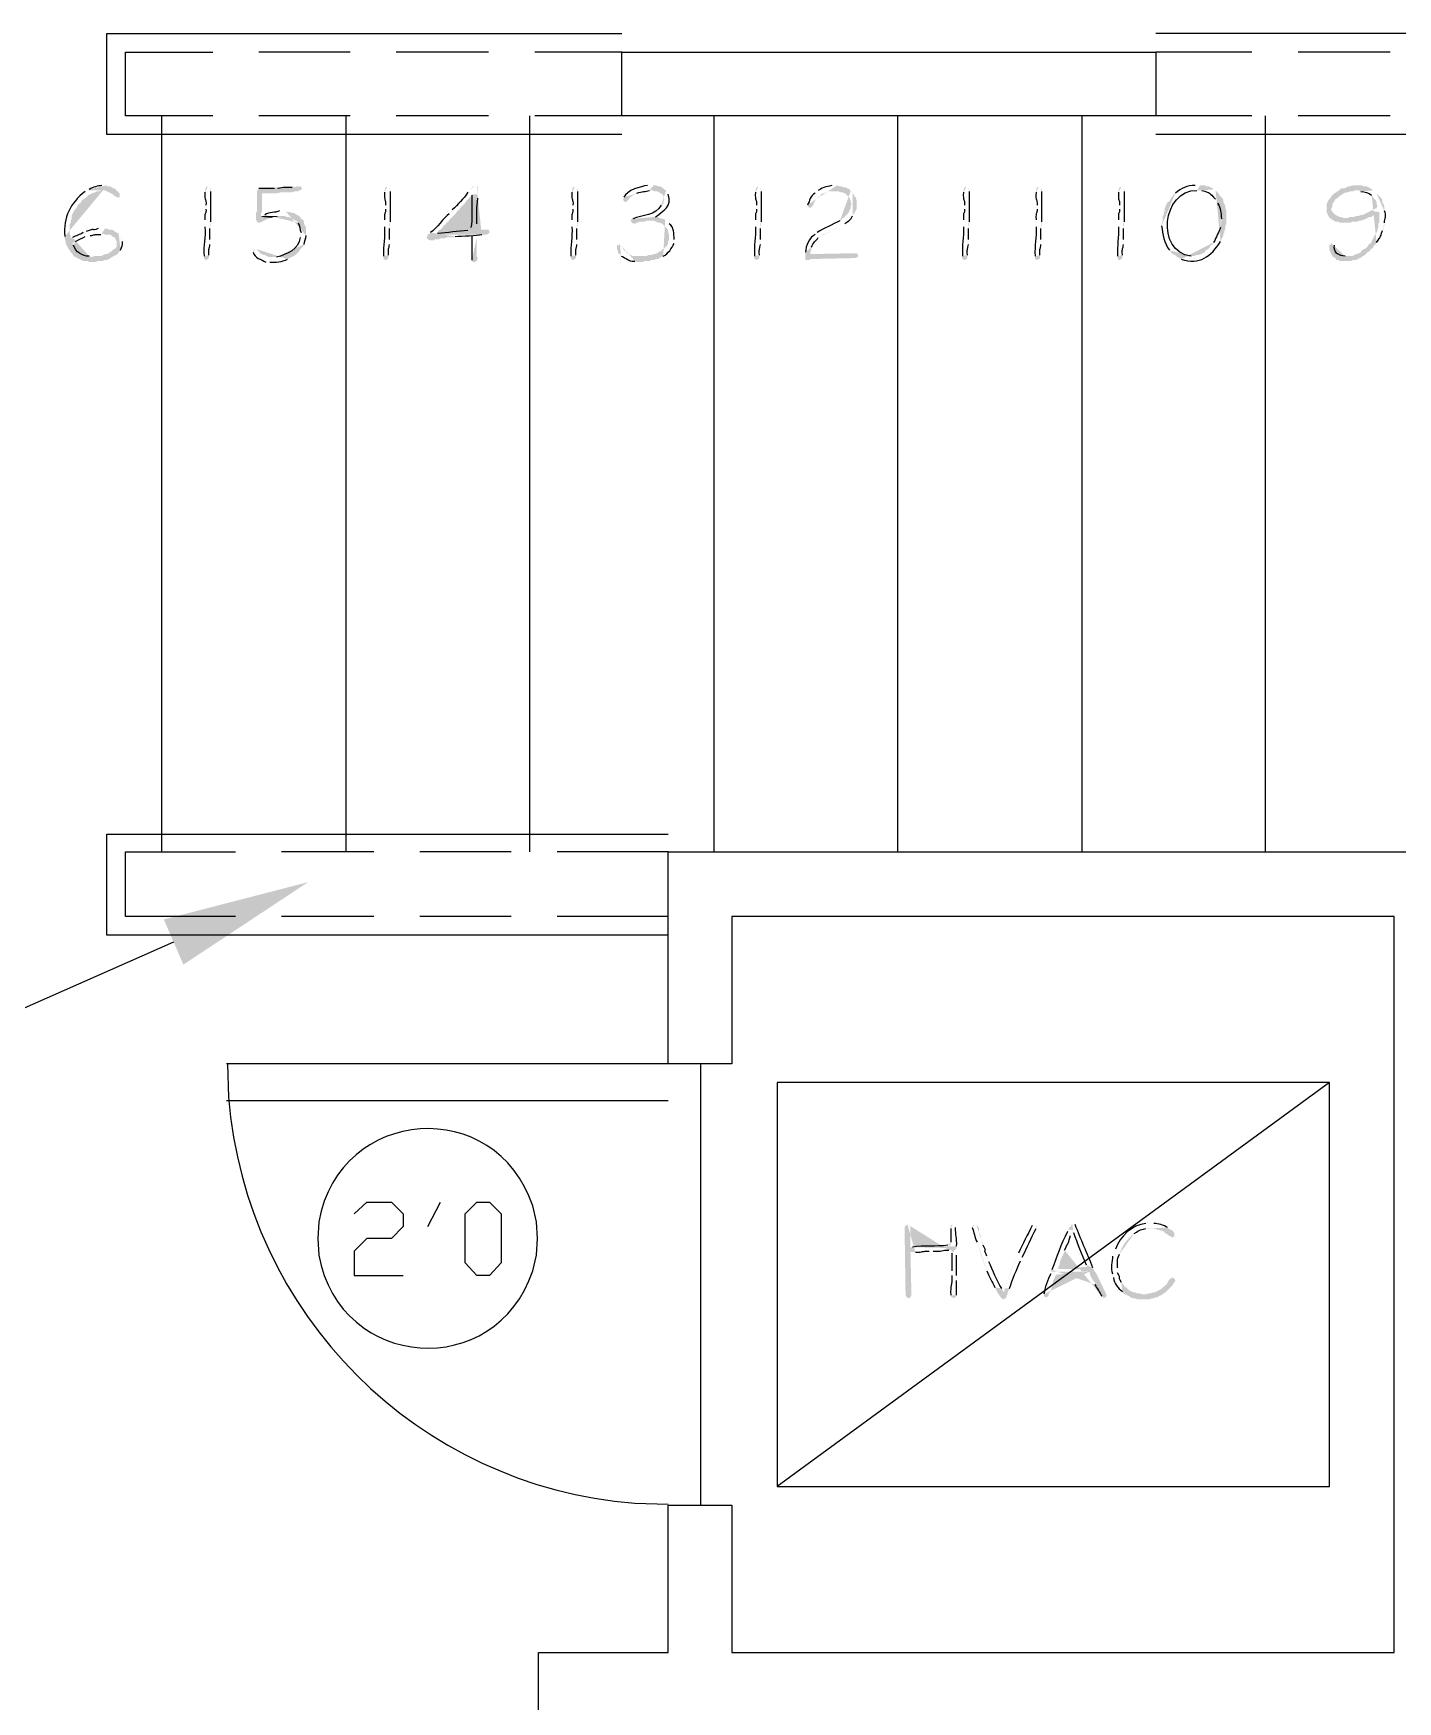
# Model space of a CAD drawing. Header units: inches. Extents: x -167 to 6071, y -6287 to -2731.
# Drawn here: x 1179.4 to 1253.6, y -5875.2 to -5784.6 of the extents above; entities that cross this region are included whole.
import ezdxf

# ---------------------------------------------------------------- set-up
doc = ezdxf.new("R2010")
doc.units = ezdxf.units.IN
doc.header["$LTSCALE"] = 96
doc.header["$MEASUREMENT"] = 0
doc.layers.add('PDF_Geometry', color=7, linetype='Continuous', true_color=0x4a4a4a)
doc.layers.add('PDF_Solid Fills', color=7, linetype='Continuous')

msp = doc.modelspace()

# ---------------------------------------------------------------- hatches: boundary and pattern name
at = {"layer": 'PDF_Solid Fills', "transparency": 33554559}
h = msp.add_hatch(color=256, dxfattribs=at)
h.paths.add_polyline_path([(1183.21, -5792.842), (1183.157, -5792.842)], flags=0)
h.paths.add_polyline_path([(1182.463, -5793.055), (1182.357, -5793.109), (1183.317, -5793.109), (1183.423, -5793.162), (1183.53, -5793.215), (1183.637, -5793.269), (1183.743, -5793.322), (1183.85, -5793.429), (1183.903, -5793.429), (1183.957, -5793.482), (1184.117, -5793.482), (1184.117, -5793.269), (1184.063, -5793.215), (1183.957, -5793.109), (1183.85, -5793.002), (1183.797, -5793.002), (1183.583, -5792.895), (1183.477, -5792.895), (1183.37, -5792.842)], flags=0)
h = msp.add_hatch(color=256, dxfattribs=at)
h.paths.add_polyline_path([(1188.917, -5792.895), (1188.81, -5792.949), (1188.757, -5793.109), (1188.757, -5793.215)], flags=0)
h.paths.add_polyline_path([(1188.81, -5793.909), (1188.81, -5794.122)], flags=0)
h.paths.add_polyline_path([(1188.757, -5794.709), (1188.757, -5795.082)], flags=0)
h.paths.add_polyline_path([(1188.703, -5796.682), (1188.703, -5796.842), (1188.81, -5796.895), (1188.917, -5796.842), (1188.97, -5796.789), (1188.97, -5796.629)], flags=0)
h.paths.add_polyline_path([(1189.023, -5796.042), (1189.023, -5795.775)], flags=0)
h.paths.add_polyline_path([(1189.023, -5795.189), (1189.023, -5794.922), (1189.077, -5794.815)], flags=0)
h.paths.add_polyline_path([(1189.077, -5793.162), (1189.077, -5793.055), (1189.023, -5792.949)], flags=0)
h = msp.add_hatch(color=256, dxfattribs=at)
h.paths.add_polyline_path([(1193.877, -5792.895), (1193.717, -5792.895), (1193.503, -5792.949)], flags=0)
h.paths.add_polyline_path([(1192.703, -5793.002), (1192.543, -5793.002)], flags=0)
h.paths.add_polyline_path([(1191.69, -5793.002), (1191.637, -5793.055), (1191.583, -5793.162), (1191.583, -5794.229), (1191.53, -5794.335), (1191.53, -5794.709), (1191.583, -5794.815), (1191.69, -5794.869), (1191.743, -5794.869), (1192.277, -5794.602), (1192.383, -5794.602), (1191.797, -5794.549), (1191.797, -5794.389), (1191.85, -5794.282), (1191.85, -5793.269), (1192.65, -5793.269), (1192.863, -5793.215), (1193.503, -5793.215), (1193.61, -5793.162), (1193.823, -5793.162), (1193.877, -5793.109), (1193.93, -5793.109), (1193.983, -5793.055), (1194.037, -5793.055), (1194.037, -5793.002), (1193.983, -5792.949), (1193.983, -5792.895)], flags=0)
h = msp.add_hatch(color=256, dxfattribs=at)
h.paths.add_polyline_path([(1198.677, -5792.895), (1198.57, -5792.949), (1198.517, -5793.109), (1198.517, -5793.215)], flags=0)
h.paths.add_polyline_path([(1198.57, -5793.909), (1198.57, -5794.122)], flags=0)
h.paths.add_polyline_path([(1198.517, -5794.709), (1198.517, -5795.082)], flags=0)
h.paths.add_polyline_path([(1198.463, -5796.682), (1198.463, -5796.842), (1198.57, -5796.895), (1198.677, -5796.842), (1198.73, -5796.789), (1198.73, -5796.629)], flags=0)
h.paths.add_polyline_path([(1198.783, -5796.042), (1198.783, -5795.775)], flags=0)
h.paths.add_polyline_path([(1198.783, -5795.189), (1198.783, -5794.922), (1198.837, -5794.815)], flags=0)
h.paths.add_polyline_path([(1198.837, -5793.162), (1198.837, -5793.055), (1198.783, -5792.949)], flags=0)
h = msp.add_hatch(color=256, dxfattribs=at)
h.paths.add_polyline_path([(1203.423, -5792.842), (1203.317, -5792.895), (1203.263, -5793.002), (1203.21, -5793.002), (1203.157, -5793.109), (1203.05, -5793.215)], flags=0)
h.paths.add_polyline_path([(1202.197, -5794.175), (1202.143, -5794.282), (1202.037, -5794.389)], flags=0)
h.paths.add_polyline_path([(1201.023, -5795.402), (1200.97, -5795.455), (1200.863, -5795.509), (1200.863, -5795.562), (1200.81, -5795.669), (1200.863, -5795.775), (1201.023, -5795.829), (1201.183, -5795.829), (1201.237, -5795.775), (1201.45, -5795.775), (1201.557, -5795.722), (1201.77, -5795.722), (1201.877, -5795.669), (1202.25, -5795.669), (1202.357, -5795.615)], flags=0)
h.paths.add_polyline_path([(1203.797, -5795.509), (1204.063, -5795.509), (1201.29, -5795.509), (1201.29, -5795.455), (1201.397, -5795.402), (1201.45, -5795.295), (1201.557, -5795.242), (1201.663, -5795.135), (1201.717, -5795.029), (1201.823, -5794.975), (1201.877, -5794.869), (1201.983, -5794.815), (1202.037, -5794.709), (1202.143, -5794.602), (1202.197, -5794.549), (1202.303, -5794.442), (1202.41, -5794.335), (1202.463, -5794.229), (1202.57, -5794.175), (1202.623, -5794.069), (1202.73, -5793.962), (1202.783, -5793.909), (1202.89, -5793.802), (1202.943, -5793.695), (1203.05, -5793.589), (1203.103, -5793.535), (1203.21, -5793.429), (1203.263, -5793.322), (1203.583, -5793.322), (1203.583, -5792.895), (1203.53, -5792.895)], flags=0)
h = msp.add_hatch(color=256, dxfattribs=at)
h.paths.add_polyline_path([(1208.863, -5792.895), (1208.757, -5792.949), (1208.703, -5793.109), (1208.703, -5793.215)], flags=0)
h.paths.add_polyline_path([(1208.757, -5793.909), (1208.757, -5794.122)], flags=0)
h.paths.add_polyline_path([(1208.703, -5794.709), (1208.703, -5795.082)], flags=0)
h.paths.add_polyline_path([(1208.65, -5796.682), (1208.65, -5796.842), (1208.757, -5796.895), (1208.863, -5796.842), (1208.917, -5796.789), (1208.917, -5796.629)], flags=0)
h.paths.add_polyline_path([(1208.97, -5796.042), (1208.97, -5795.775)], flags=0)
h.paths.add_polyline_path([(1208.97, -5795.189), (1208.97, -5794.922), (1209.023, -5794.815)], flags=0)
h.paths.add_polyline_path([(1209.023, -5793.162), (1209.023, -5793.055), (1208.97, -5792.949)], flags=0)
h = msp.add_hatch(color=256, dxfattribs=at)
h.paths.add_polyline_path([(1212.97, -5792.842), (1212.81, -5792.842)], flags=0)
h.paths.add_polyline_path([(1211.53, -5793.482), (1211.477, -5793.589), (1211.53, -5793.695), (1211.583, -5793.749), (1211.637, -5793.749), (1211.743, -5793.642), (1211.797, -5793.589), (1211.85, -5793.482), (1211.957, -5793.429), (1212.01, -5793.375), (1212.223, -5793.269)], flags=0)
h.paths.add_polyline_path([(1212.917, -5793.109), (1213.823, -5793.109), (1213.717, -5793.055), (1213.663, -5793.002), (1213.61, -5792.949), (1213.503, -5792.895), (1213.397, -5792.895), (1213.29, -5792.842), (1213.13, -5792.842)], flags=0)
h = msp.add_hatch(color=256, dxfattribs=at)
h.paths.add_polyline_path([(1218.837, -5792.895), (1218.73, -5792.949), (1218.677, -5793.109), (1218.677, -5793.215)], flags=0)
h.paths.add_polyline_path([(1218.73, -5793.909), (1218.73, -5794.122)], flags=0)
h.paths.add_polyline_path([(1218.677, -5794.709), (1218.677, -5795.082)], flags=0)
h.paths.add_polyline_path([(1218.623, -5796.682), (1218.623, -5796.842), (1218.73, -5796.895), (1218.837, -5796.842), (1218.89, -5796.789), (1218.89, -5796.629)], flags=0)
h.paths.add_polyline_path([(1218.943, -5796.042), (1218.943, -5795.775)], flags=0)
h.paths.add_polyline_path([(1218.943, -5795.189), (1218.943, -5794.922), (1218.997, -5794.815)], flags=0)
h.paths.add_polyline_path([(1218.997, -5793.162), (1218.997, -5793.055), (1218.943, -5792.949)], flags=0)
h = msp.add_hatch(color=256, dxfattribs=at)
h.paths.add_polyline_path([(1222.997, -5792.842), (1222.837, -5792.842)], flags=0)
h.paths.add_polyline_path([(1222.09, -5793.109), (1222.037, -5793.162), (1221.93, -5793.269)], flags=0)
h.paths.add_polyline_path([(1221.503, -5793.909), (1221.557, -5794.015), (1221.663, -5794.069), (1221.717, -5794.015), (1221.823, -5793.909), (1221.823, -5793.855), (1221.877, -5793.749), (1221.93, -5793.695), (1221.93, -5793.642), (1221.983, -5793.589), (1222.09, -5793.482), (1222.197, -5793.429), (1222.25, -5793.322), (1222.357, -5793.269), (1222.41, -5793.269), (1222.623, -5793.162), (1223.85, -5793.162), (1223.797, -5793.055), (1223.583, -5792.949), (1223.477, -5792.949), (1223.37, -5792.895), (1223.263, -5792.895), (1223.103, -5792.842)], flags=0)
h = msp.add_hatch(color=256, dxfattribs=at)
h.paths.add_polyline_path([(1230.143, -5792.895), (1230.037, -5792.949), (1229.983, -5793.109), (1229.983, -5793.215)], flags=0)
h.paths.add_polyline_path([(1230.037, -5793.909), (1230.037, -5794.122)], flags=0)
h.paths.add_polyline_path([(1229.983, -5794.709), (1229.983, -5795.082)], flags=0)
h.paths.add_polyline_path([(1229.93, -5796.682), (1229.93, -5796.842), (1230.037, -5796.895), (1230.143, -5796.842), (1230.197, -5796.789), (1230.197, -5796.629)], flags=0)
h.paths.add_polyline_path([(1230.25, -5796.042), (1230.25, -5795.775)], flags=0)
h.paths.add_polyline_path([(1230.25, -5795.189), (1230.25, -5794.922), (1230.303, -5794.815)], flags=0)
h.paths.add_polyline_path([(1230.303, -5793.162), (1230.303, -5793.055), (1230.25, -5792.949)], flags=0)
h = msp.add_hatch(color=256, dxfattribs=at)
h.paths.add_polyline_path([(1234.09, -5792.895), (1233.983, -5792.949), (1233.93, -5793.109), (1233.93, -5793.215)], flags=0)
h.paths.add_polyline_path([(1233.983, -5793.909), (1233.983, -5794.122)], flags=0)
h.paths.add_polyline_path([(1233.93, -5794.709), (1233.93, -5795.082)], flags=0)
h.paths.add_polyline_path([(1233.877, -5796.682), (1233.877, -5796.842), (1233.983, -5796.895), (1234.09, -5796.842), (1234.143, -5796.789), (1234.143, -5796.629)], flags=0)
h.paths.add_polyline_path([(1234.197, -5796.042), (1234.197, -5795.775)], flags=0)
h.paths.add_polyline_path([(1234.197, -5795.189), (1234.197, -5794.922), (1234.25, -5794.815)], flags=0)
h.paths.add_polyline_path([(1234.25, -5793.162), (1234.25, -5793.055), (1234.197, -5792.949)], flags=0)
h = msp.add_hatch(color=256, dxfattribs=at)
h.paths.add_polyline_path([(1238.57, -5792.895), (1238.463, -5792.949), (1238.41, -5793.109), (1238.41, -5793.215)], flags=0)
h.paths.add_polyline_path([(1238.463, -5793.909), (1238.463, -5794.122)], flags=0)
h.paths.add_polyline_path([(1238.41, -5794.709), (1238.41, -5795.082)], flags=0)
h.paths.add_polyline_path([(1238.357, -5796.682), (1238.357, -5796.842), (1238.463, -5796.895), (1238.57, -5796.842), (1238.623, -5796.789), (1238.623, -5796.629)], flags=0)
h.paths.add_polyline_path([(1238.677, -5796.042), (1238.677, -5795.775)], flags=0)
h.paths.add_polyline_path([(1238.677, -5795.189), (1238.677, -5794.922), (1238.73, -5794.815)], flags=0)
h.paths.add_polyline_path([(1238.73, -5793.162), (1238.73, -5793.055), (1238.677, -5792.949)], flags=0)
h = msp.add_hatch(color=256, dxfattribs=at)
h.paths.add_polyline_path([(1242.73, -5792.789), (1242.57, -5792.842)], flags=0)
h.paths.add_polyline_path([(1241.503, -5793.269), (1241.397, -5793.322), (1241.397, -5793.375), (1241.29, -5793.482), (1241.237, -5793.589), (1241.183, -5793.695), (1241.077, -5793.749), (1241.023, -5793.855), (1240.97, -5793.962), (1240.917, -5794.122), (1240.917, -5794.229), (1240.863, -5794.335), (1240.863, -5794.442), (1240.81, -5794.549), (1240.81, -5794.815), (1240.757, -5794.922), (1240.757, -5795.029)], flags=0)
h.paths.add_polyline_path([(1241.183, -5796.362), (1241.29, -5796.469), (1241.29, -5796.522), (1241.397, -5796.575), (1241.503, -5796.629), (1241.61, -5796.735), (1242.41, -5796.682), (1242.357, -5796.682)], flags=0)
h.paths.add_polyline_path([(1242.677, -5793.109), (1243.583, -5793.055), (1243.53, -5793.002), (1243.423, -5792.949), (1243.317, -5792.895), (1243.21, -5792.895), (1243.103, -5792.842), (1242.837, -5792.842)], flags=0)
for points in [[(1251.37, -5792.842), (1251.103, -5792.842), (1250.997, -5792.895), (1250.89, -5792.895), (1250.783, -5792.949), (1250.677, -5793.002), (1250.517, -5793.002), (1250.41, -5793.109), (1250.303, -5793.162), (1250.25, -5793.215), (1250.143, -5793.269), (1250.037, -5793.375), (1249.983, -5793.429), (1249.93, -5793.535), (1249.823, -5793.642), (1249.77, -5793.749), (1249.717, -5793.909), (1249.717, -5794.282), (1249.77, -5794.389), (1249.877, -5794.602), (1250.783, -5794.602), (1250.623, -5794.602), (1250.517, -5794.549), (1250.41, -5794.549), (1250.303, -5794.495), (1250.197, -5794.442), (1250.143, -5794.389), (1250.037, -5794.282), (1249.983, -5794.175), (1249.983, -5794.069), (1250.037, -5793.962), (1250.037, -5793.855), (1250.143, -5793.695), (1250.197, -5793.589), (1250.303, -5793.535), (1250.41, -5793.429), (1250.517, -5793.375), (1250.57, -5793.322), (1250.783, -5793.215), (1250.89, -5793.215), (1250.997, -5793.162), (1251.157, -5793.162), (1251.263, -5793.109), (1252.277, -5793.109), (1252.17, -5793.055), (1252.117, -5793.002), (1251.903, -5792.895), (1251.743, -5792.895), (1251.637, -5792.842), (1251.53, -5792.842)], [(1191.903, -5794.495), (1191.797, -5794.549), (1192.383, -5794.602), (1192.49, -5794.549), (1192.65, -5794.549), (1192.757, -5794.495), (1192.917, -5794.495)], [(1252.117, -5794.229), (1251.69, -5794.442), (1251.583, -5794.442), (1251.477, -5794.495), (1251.37, -5794.495), (1251.21, -5794.549), (1250.997, -5794.549), (1250.89, -5794.602), (1249.877, -5794.602), (1249.983, -5794.655), (1250.037, -5794.709), (1250.143, -5794.762), (1250.197, -5794.815), (1250.357, -5794.815), (1250.463, -5794.869), (1250.997, -5794.869), (1251.103, -5794.815), (1251.37, -5794.815), (1251.477, -5794.762), (1251.583, -5794.762), (1251.69, -5794.709), (1251.743, -5794.709), (1251.85, -5794.655), (1251.957, -5794.602), (1252.063, -5794.549), (1252.17, -5794.549), (1252.277, -5794.442), (1252.49, -5794.335), (1252.543, -5794.282)], [(1224.117, -5796.522), (1221.663, -5796.575), (1221.397, -5796.575), (1221.397, -5796.895), (1221.61, -5796.895), (1221.663, -5796.842), (1224.063, -5796.789), (1224.117, -5796.789), (1224.223, -5796.735), (1224.277, -5796.682), (1224.223, -5796.575), (1224.223, -5796.522)], [(1241.13, -5849.535), (1240.117, -5849.535), (1240.383, -5849.535), (1240.49, -5849.589), (1240.597, -5849.589), (1240.65, -5849.642), (1240.757, -5849.642), (1240.863, -5849.695), (1240.97, -5849.802), (1241.077, -5849.855), (1241.13, -5849.909), (1241.343, -5850.015), (1241.45, -5849.962), (1241.45, -5849.802), (1241.397, -5849.695), (1241.343, -5849.642), (1241.237, -5849.589)], [(1241.343, -5852.202), (1241.237, -5852.255), (1241.13, -5852.362), (1241.077, -5852.469), (1241.023, -5852.575), (1240.917, -5852.629), (1240.917, -5852.682), (1240.81, -5852.735), (1240.703, -5852.842), (1240.383, -5853.002), (1240.277, -5853.002), (1240.17, -5853.055), (1240.063, -5853.055), (1239.903, -5853.109), (1238.783, -5853.109), (1238.997, -5853.215), (1239.05, -5853.269), (1239.21, -5853.322), (1239.317, -5853.322), (1239.423, -5853.375), (1240.117, -5853.375), (1240.223, -5853.322), (1240.33, -5853.322), (1240.437, -5853.269), (1240.543, -5853.269), (1240.597, -5853.215), (1240.81, -5853.109), (1240.863, -5853.055), (1240.97, -5853.002), (1241.077, -5852.895), (1241.183, -5852.789), (1241.237, -5852.735), (1241.343, -5852.629), (1241.397, -5852.522), (1241.45, -5852.469), (1241.503, -5852.362), (1241.45, -5852.255)]]:
    msp.add_hatch(color=256, dxfattribs=at).paths.add_polyline_path(points)
h = msp.add_hatch(color=256, dxfattribs=at)
h.paths.add_polyline_path([(1182.357, -5793.109), (1182.25, -5793.162)], flags=0)
h.paths.add_polyline_path([(1181.13, -5795.615), (1181.13, -5795.722), (1181.45, -5795.722), (1181.45, -5795.562), (1181.397, -5795.455), (1181.397, -5794.975), (1181.45, -5794.869), (1181.45, -5794.762), (1181.503, -5794.655), (1181.503, -5794.495), (1181.557, -5794.389), (1181.61, -5794.282), (1181.663, -5794.175), (1181.77, -5794.069), (1181.823, -5793.962), (1181.877, -5793.855), (1181.983, -5793.802), (1182.037, -5793.695), (1182.143, -5793.589), (1182.25, -5793.535), (1182.357, -5793.429), (1182.41, -5793.375), (1182.517, -5793.322), (1182.623, -5793.269), (1182.783, -5793.215), (1182.89, -5793.162), (1182.997, -5793.162), (1183.103, -5793.109), (1183.21, -5793.109)], flags=0)
h = msp.add_hatch(color=256, dxfattribs=at)
h.paths.add_polyline_path([(1203.583, -5793.322), (1203.263, -5793.322), (1203.263, -5793.375)], flags=0)
h.paths.add_polyline_path([(1203.21, -5795.135), (1203.21, -5795.295), (1203.05, -5795.295)], flags=0)
h.paths.add_polyline_path([(1201.397, -5795.455), (1201.29, -5795.509), (1204.063, -5795.509), (1204.17, -5795.455), (1204.223, -5795.402), (1204.223, -5795.349), (1204.17, -5795.242), (1203.53, -5795.242), (1203.53, -5794.922)], flags=0)
h.paths.add_polyline_path([(1203.583, -5793.535), (1203.583, -5793.429)], flags=0)
h = msp.add_hatch(color=256, dxfattribs=at)
h.paths.add_polyline_path([(1213.823, -5793.109), (1213.023, -5793.109), (1213.077, -5793.109), (1213.237, -5793.162), (1213.343, -5793.162), (1213.45, -5793.215), (1213.503, -5793.269), (1213.557, -5793.269), (1213.663, -5793.375), (1213.663, -5793.482), (1213.717, -5793.589), (1213.717, -5793.642), (1213.663, -5793.749), (1213.663, -5793.855), (1213.557, -5793.909)], flags=0)
h.paths.add_polyline_path([(1212.01, -5794.655), (1211.903, -5794.709), (1211.903, -5794.762), (1211.957, -5794.869), (1212.063, -5794.922), (1212.117, -5794.922), (1212.223, -5794.869), (1212.383, -5794.815), (1212.65, -5794.815), (1212.757, -5794.762), (1212.97, -5794.762), (1213.77, -5794.709), (1213.663, -5794.655), (1213.557, -5794.655), (1213.343, -5794.549), (1213.183, -5794.549), (1213.237, -5794.549)], flags=0)
h.paths.add_polyline_path([(1213.93, -5793.322), (1213.877, -5793.215)], flags=0)
h = msp.add_hatch(color=256, dxfattribs=at)
h.paths.add_polyline_path([(1223.85, -5793.162), (1222.997, -5793.162), (1223.21, -5793.162), (1223.317, -5793.215), (1223.423, -5793.215), (1223.53, -5793.269), (1223.637, -5793.322), (1223.637, -5793.375), (1223.743, -5793.429), (1223.797, -5793.535), (1223.85, -5793.642), (1223.85, -5793.749), (1223.903, -5793.855), (1223.85, -5793.962), (1223.85, -5794.069), (1223.797, -5794.175), (1223.743, -5794.282), (1223.743, -5794.335), (1223.637, -5794.442), (1223.583, -5794.495), (1223.477, -5794.602), (1223.37, -5794.655), (1223.37, -5794.709), (1223.263, -5794.762)], flags=0)
h.paths.add_polyline_path([(1222.037, -5795.402), (1221.983, -5795.402), (1221.93, -5795.509)], flags=0)
h.paths.add_polyline_path([(1221.397, -5796.469), (1221.397, -5796.575), (1221.663, -5796.575), (1221.663, -5796.469), (1221.717, -5796.309), (1221.717, -5796.202)], flags=0)
h.paths.add_polyline_path([(1222.09, -5795.669), (1222.197, -5795.615), (1222.303, -5795.562), (1222.41, -5795.455), (1222.517, -5795.455), (1222.73, -5795.349), (1222.783, -5795.295), (1222.943, -5795.242), (1223.05, -5795.189), (1223.21, -5795.082), (1223.317, -5795.029), (1223.423, -5794.975), (1223.53, -5794.922)], flags=0)
h.paths.add_polyline_path([(1223.957, -5794.495), (1224.01, -5794.389), (1224.063, -5794.335), (1224.117, -5794.229), (1224.17, -5794.122), (1224.17, -5793.642), (1224.117, -5793.482), (1224.063, -5793.429), (1224.01, -5793.322), (1223.957, -5793.215)], flags=0)
h = msp.add_hatch(color=256, dxfattribs=at)
h.paths.add_polyline_path([(1243.583, -5793.055), (1242.677, -5793.109), (1242.943, -5793.109)], flags=0)
h.paths.add_polyline_path([(1243.69, -5793.589), (1243.743, -5793.695), (1243.797, -5793.802)], flags=0)
h.paths.add_polyline_path([(1244.01, -5794.655), (1243.957, -5794.762), (1243.957, -5795.135)], flags=0)
h.paths.add_polyline_path([(1243.583, -5795.935), (1243.53, -5796.042), (1243.423, -5796.095), (1243.37, -5796.202), (1243.263, -5796.309), (1243.157, -5796.362), (1243.103, -5796.469), (1242.997, -5796.522), (1242.89, -5796.575), (1242.73, -5796.629), (1242.623, -5796.629), (1242.517, -5796.682), (1242.41, -5796.682), (1241.61, -5796.735), (1241.823, -5796.842)], flags=0)
h.paths.add_polyline_path([(1243.957, -5795.882), (1244.01, -5795.775), (1244.063, -5795.669), (1244.117, -5795.562), (1244.117, -5795.455), (1244.17, -5795.402), (1244.17, -5795.295), (1244.223, -5795.189), (1244.223, -5795.029), (1244.277, -5794.922), (1244.277, -5794.229), (1244.223, -5794.069), (1244.223, -5793.962), (1244.17, -5793.855), (1244.117, -5793.749), (1244.117, -5793.642), (1244.063, -5793.535), (1244.01, -5793.482), (1243.903, -5793.375), (1243.85, -5793.269), (1243.797, -5793.215), (1243.69, -5793.109)], flags=0)
h = msp.add_hatch(color=256, dxfattribs=at)
h.paths.add_polyline_path([(1252.277, -5793.109), (1251.37, -5793.109), (1251.477, -5793.109), (1251.583, -5793.162)], flags=0)
h.paths.add_polyline_path([(1252.17, -5793.375), (1252.223, -5793.429), (1252.277, -5793.535), (1252.383, -5793.642), (1252.437, -5793.749), (1252.437, -5793.855), (1252.49, -5793.962), (1252.437, -5794.069), (1252.33, -5794.122), (1252.223, -5794.175), (1252.117, -5794.229), (1252.543, -5794.282), (1252.597, -5794.282), (1252.597, -5794.815), (1252.543, -5794.922), (1252.543, -5795.082), (1252.49, -5795.189), (1252.49, -5795.295), (1252.437, -5795.402), (1252.383, -5795.455), (1252.33, -5795.562), (1252.223, -5795.775), (1252.117, -5795.989), (1252.01, -5796.042), (1251.957, -5796.149), (1251.85, -5796.255), (1251.743, -5796.309), (1251.637, -5796.362), (1251.583, -5796.469), (1251.477, -5796.522), (1251.37, -5796.575), (1251.317, -5796.575), (1251.21, -5796.629), (1251.103, -5796.682), (1250.73, -5796.682), (1251.637, -5796.735), (1251.69, -5796.682), (1251.797, -5796.629), (1251.85, -5796.575), (1251.957, -5796.469), (1252.063, -5796.415), (1252.117, -5796.309), (1252.223, -5796.255), (1252.277, -5796.149), (1252.383, -5796.042), (1252.437, -5795.935)], flags=0)
h.paths.add_polyline_path([(1252.757, -5795.295), (1252.81, -5795.242), (1252.81, -5795.135), (1252.863, -5795.029), (1252.863, -5794.869)], flags=0)
h.paths.add_polyline_path([(1252.863, -5794.229), (1252.863, -5793.962), (1252.81, -5793.855), (1252.757, -5793.749), (1252.757, -5793.642), (1252.703, -5793.535), (1252.65, -5793.482), (1252.543, -5793.375), (1252.437, -5793.269), (1252.383, -5793.162)], flags=0)
h = msp.add_hatch(color=256, dxfattribs=at)
h.paths.add_polyline_path([(1192.97, -5794.229), (1192.81, -5794.229)], flags=0)
h.paths.add_polyline_path([(1192.01, -5794.442), (1191.903, -5794.495), (1193.077, -5794.495), (1193.183, -5794.549), (1193.29, -5794.549), (1193.61, -5794.709), (1193.663, -5794.762), (1193.717, -5794.762), (1193.823, -5794.869)], flags=0)
h.paths.add_polyline_path([(1193.983, -5795.402), (1193.983, -5795.455), (1193.93, -5795.562), (1193.93, -5795.669)], flags=0)
h.paths.add_polyline_path([(1192.65, -5796.735), (1192.437, -5796.735), (1193.45, -5796.735), (1193.663, -5796.629), (1193.77, -5796.522), (1193.877, -5796.415), (1193.93, -5796.309), (1194.037, -5796.202), (1194.09, -5796.149), (1194.143, -5796.042)], flags=0)
h.paths.add_polyline_path([(1194.25, -5795.562), (1194.25, -5795.135), (1194.197, -5795.029), (1194.143, -5794.922), (1194.143, -5794.815), (1194.09, -5794.709), (1193.983, -5794.655), (1193.93, -5794.549), (1193.877, -5794.495), (1193.663, -5794.389), (1193.61, -5794.335), (1193.503, -5794.335), (1193.343, -5794.282), (1193.237, -5794.282), (1193.13, -5794.229)], flags=0)
h = msp.add_hatch(color=256, dxfattribs=at)
h.paths.add_polyline_path([(1213.77, -5794.709), (1212.97, -5794.762), (1213.183, -5794.762), (1213.397, -5794.869), (1213.503, -5794.869), (1213.61, -5794.922), (1213.717, -5795.029), (1213.77, -5795.082), (1213.877, -5795.189), (1213.93, -5795.295), (1213.93, -5795.402), (1213.983, -5795.509), (1213.983, -5795.775), (1213.93, -5795.882), (1213.93, -5795.989), (1213.877, -5796.095), (1213.823, -5796.149), (1213.717, -5796.255), (1213.61, -5796.309), (1213.557, -5796.415), (1213.503, -5796.415), (1213.397, -5796.469), (1213.343, -5796.522), (1213.237, -5796.575), (1213.13, -5796.575), (1213.023, -5796.629), (1212.863, -5796.629), (1212.757, -5796.682), (1212.383, -5796.682), (1213.557, -5796.735), (1213.663, -5796.682)], flags=0)
h.paths.add_polyline_path([(1214.25, -5795.989), (1214.25, -5795.775)], flags=0)
h.paths.add_polyline_path([(1213.983, -5794.922), (1213.877, -5794.815)], flags=0)
h = msp.add_hatch(color=256, dxfattribs=at)
h.paths.add_polyline_path([(1183.157, -5795.189), (1182.943, -5795.189)], flags=0)
h.paths.add_polyline_path([(1182.303, -5795.349), (1182.25, -5795.349), (1182.143, -5795.402)], flags=0)
h.paths.add_polyline_path([(1181.557, -5795.669), (1181.45, -5795.722), (1181.13, -5795.722), (1181.183, -5795.882), (1181.183, -5795.989), (1181.29, -5796.202), (1181.343, -5796.309), (1181.397, -5796.362), (1181.45, -5796.469), (1181.503, -5796.522), (1181.557, -5796.575), (1181.61, -5796.682), (1181.717, -5796.735), (1182.623, -5796.735), (1182.463, -5796.682)], flags=0)
h.paths.add_polyline_path([(1181.61, -5796.095), (1181.557, -5795.989), (1181.61, -5795.935), (1181.717, -5795.882)], flags=0)
h.paths.add_polyline_path([(1182.25, -5795.615), (1182.357, -5795.615), (1182.517, -5795.562)], flags=0)
h.paths.add_polyline_path([(1183.103, -5795.509), (1183.21, -5795.455), (1184.063, -5795.455), (1183.957, -5795.402), (1183.85, -5795.349), (1183.797, -5795.295), (1183.69, -5795.242), (1183.53, -5795.242), (1183.423, -5795.189), (1183.317, -5795.189)], flags=0)
h = msp.add_hatch(color=256, dxfattribs=at)
h.paths.add_polyline_path([(1184.063, -5795.455), (1183.21, -5795.455), (1183.317, -5795.509), (1183.583, -5795.509), (1183.69, -5795.562), (1183.743, -5795.615), (1183.85, -5795.669), (1183.957, -5795.882), (1183.957, -5796.149), (1183.903, -5796.255), (1183.797, -5796.309), (1183.69, -5796.415), (1183.583, -5796.469), (1183.53, -5796.522), (1183.423, -5796.575), (1183.317, -5796.575), (1183.21, -5796.629), (1183.103, -5796.682), (1182.73, -5796.682), (1182.623, -5796.735), (1181.717, -5796.735), (1182.143, -5796.949), (1182.357, -5796.949), (1182.463, -5797.002), (1182.783, -5797.002), (1182.943, -5796.949), (1183.157, -5796.949), (1183.317, -5796.895), (1183.423, -5796.895), (1183.53, -5796.842), (1183.637, -5796.789), (1183.69, -5796.735), (1184.01, -5796.575), (1184.063, -5796.469), (1184.17, -5796.362)], flags=0)
h.paths.add_polyline_path([(1184.277, -5795.882), (1184.223, -5795.775), (1184.223, -5795.669), (1184.17, -5795.562)], flags=0)
h = msp.add_hatch(color=256, dxfattribs=at)
h.paths.add_polyline_path([(1203.53, -5795.562), (1203.263, -5795.562), (1203.263, -5795.615)], flags=0)
h.paths.add_polyline_path([(1203.263, -5796.895), (1203.317, -5797.002), (1203.423, -5797.002), (1203.53, -5796.949), (1203.583, -5796.789), (1203.53, -5796.682), (1203.53, -5795.669)], flags=0)
h = msp.add_hatch(color=256, dxfattribs=at)
h.paths.add_polyline_path([(1191.477, -5796.309), (1191.423, -5796.309), (1191.37, -5796.415), (1191.37, -5796.469)], flags=0)
h.paths.add_polyline_path([(1192.063, -5797.002), (1192.277, -5797.002)], flags=0)
h.paths.add_polyline_path([(1193.237, -5796.842), (1193.45, -5796.735), (1192.223, -5796.735), (1192.01, -5796.629), (1191.957, -5796.629), (1191.85, -5796.575), (1191.743, -5796.522), (1191.69, -5796.415), (1191.637, -5796.415), (1191.583, -5796.309)], flags=0)
h = msp.add_hatch(color=256, dxfattribs=at)
h.paths.add_polyline_path([(1211.317, -5796.042), (1211.21, -5796.095), (1211.157, -5796.095), (1211.157, -5796.309), (1211.21, -5796.415), (1211.21, -5796.522), (1211.317, -5796.575), (1211.37, -5796.682)], flags=0)
h.paths.add_polyline_path([(1212.117, -5796.949), (1212.223, -5797.002), (1212.543, -5797.002), (1212.65, -5796.949), (1212.917, -5796.949), (1213.023, -5796.895), (1213.13, -5796.895), (1213.29, -5796.842), (1213.397, -5796.842), (1213.45, -5796.789), (1213.557, -5796.735), (1212.383, -5796.682), (1212.01, -5796.682), (1211.797, -5796.575), (1211.69, -5796.522), (1211.637, -5796.415), (1211.53, -5796.362), (1211.477, -5796.255), (1211.477, -5796.202), (1211.37, -5796.095)], flags=0)
h = msp.add_hatch(color=256, dxfattribs=at)
h.paths.add_polyline_path([(1249.983, -5795.989), (1249.877, -5796.095), (1249.877, -5796.362), (1249.93, -5796.469), (1249.983, -5796.575), (1250.037, -5796.682), (1250.09, -5796.735), (1250.197, -5796.789), (1250.25, -5796.895), (1250.357, -5796.895), (1250.463, -5796.949), (1251.05, -5796.949), (1251.157, -5796.895), (1251.317, -5796.895), (1251.423, -5796.842), (1251.53, -5796.789), (1251.637, -5796.735), (1250.73, -5796.682)], flags=0)
h.paths.add_polyline_path([(1250.143, -5796.095), (1250.09, -5795.989)], flags=0)
h = msp.add_hatch(color=256, dxfattribs=at)
h.paths.add_polyline_path([(1235.903, -5849.269), (1235.85, -5849.322), (1235.85, -5849.375), (1235.797, -5849.429), (1235.743, -5849.482), (1235.69, -5849.589), (1235.957, -5849.642), (1235.957, -5849.749)], flags=0)
h.paths.add_polyline_path([(1236.65, -5851.509), (1236.703, -5851.615), (1235.103, -5851.722), (1237.077, -5851.775), (1237.023, -5851.669)], flags=0)
h.paths.add_polyline_path([(1236.063, -5849.322), (1236.01, -5849.269)], flags=0)
h = msp.add_hatch(color=256, dxfattribs=at)
h.paths.add_polyline_path([(1240.117, -5849.215), (1240.01, -5849.215), (1239.903, -5849.269)], flags=0)
h.paths.add_polyline_path([(1238.25, -5850.655), (1238.197, -5850.762), (1238.143, -5850.869), (1238.09, -5851.029)], flags=0)
h.paths.add_polyline_path([(1238.09, -5851.989), (1238.09, -5852.095), (1238.143, -5852.202)], flags=0)
h.paths.add_polyline_path([(1238.623, -5852.949), (1238.677, -5853.055), (1238.783, -5853.109), (1239.797, -5853.109), (1239.69, -5853.109), (1239.53, -5853.055), (1239.423, -5853.055), (1239.317, -5853.002), (1239.21, -5853.002), (1238.997, -5852.895), (1238.943, -5852.842), (1238.837, -5852.735), (1238.73, -5852.682), (1238.73, -5852.629), (1238.623, -5852.522), (1238.57, -5852.469)], flags=0)
h.paths.add_polyline_path([(1238.357, -5851.935), (1238.357, -5851.669)], flags=0)
h.paths.add_polyline_path([(1239.263, -5849.802, 0.162278), (1238.463, -5850.922)], flags=0)
h.paths.add_polyline_path([(1239.903, -5849.535), (1241.13, -5849.535), (1241.077, -5849.482)], flags=0)
h.paths.add_polyline_path([(1240.33, -5849.269), (1240.223, -5849.215)], flags=0)
h = msp.add_hatch(color=256, dxfattribs=at)
h.paths.add_polyline_path([(1226.943, -5849.322), (1226.837, -5849.375), (1226.783, -5849.482), (1226.837, -5853.162), (1226.89, -5853.269), (1226.997, -5853.322), (1227.103, -5853.269), (1227.157, -5853.162), (1227.103, -5850.815), (1227.37, -5850.815)], flags=0)
h.paths.add_polyline_path([(1228.117, -5850.762), (1228.33, -5850.762)], flags=0)
h.paths.add_polyline_path([(1229.183, -5850.709), (1229.343, -5850.709), (1229.61, -5850.602), (1227.103, -5850.549), (1227.103, -5849.482), (1227.05, -5849.375)], flags=0)
h = msp.add_hatch(color=256, dxfattribs=at)
h.paths.add_polyline_path([(1229.397, -5849.322), (1229.29, -5849.375), (1229.29, -5849.535)], flags=0)
h.paths.add_polyline_path([(1229.29, -5850.282), (1229.29, -5850.442), (1229.13, -5850.442)], flags=0)
h.paths.add_polyline_path([(1227.21, -5850.549), (1227.103, -5850.549), (1229.61, -5850.602), (1229.61, -5850.495)], flags=0)
h.paths.add_polyline_path([(1229.557, -5849.482), (1229.503, -5849.375)], flags=0)
h = msp.add_hatch(color=256, dxfattribs=at)
h.paths.add_polyline_path([(1230.623, -5849.322), (1230.517, -5849.375), (1230.463, -5849.429), (1230.463, -5849.482)], flags=0)
h.paths.add_polyline_path([(1230.73, -5850.282, 0.030145), (1231.263, -5851.829)], flags=0)
h.paths.add_polyline_path([(1231.69, -5852.735), (1231.743, -5852.842), (1231.797, -5852.949), (1231.85, -5853.055), (1231.903, -5853.109), (1231.957, -5853.215), (1232.01, -5853.269), (1232.117, -5853.375), (1232.17, -5853.375), (1232.277, -5853.322), (1232.33, -5853.215), (1232.33, -5853.162), (1232.383, -5853.109), (1232.383, -5853.002), (1232.17, -5853.002), (1232.117, -5852.895), (1232.063, -5852.789)], flags=0)
h.paths.add_polyline_path([(1231.37, -5851.349), (1231.317, -5851.242), (1231.317, -5851.135), (1231.263, -5851.029)], flags=0)
h.paths.add_polyline_path([(1231.05, -5850.442), (1231.05, -5850.335), (1230.997, -5850.229), (1230.943, -5850.069), (1230.943, -5849.962), (1230.89, -5849.855), (1230.837, -5849.749), (1230.837, -5849.535), (1230.783, -5849.429), (1230.677, -5849.322)], flags=0)
h = msp.add_hatch(color=256, dxfattribs=at)
h.paths.add_polyline_path([(1233.823, -5849.322), (1233.77, -5849.322), (1233.717, -5849.375)], flags=0)
h.paths.add_polyline_path([(1232.97, -5850.869), (1232.863, -5851.082)], flags=0)
h.paths.add_polyline_path([(1232.863, -5851.082, 0.013998), (1232.223, -5852.789)], flags=0)
h.paths.add_polyline_path([(1232.223, -5852.789), (1232.223, -5852.895), (1232.17, -5853.002), (1232.383, -5853.002), (1232.437, -5852.895), (1232.49, -5852.789)], flags=0)
h.paths.add_polyline_path([(1233.077, -5851.295), (1233.13, -5851.189), (1233.183, -5851.082)], flags=0)
h.paths.add_polyline_path([(1233.93, -5849.535), (1233.93, -5849.482), (1233.983, -5849.429), (1233.93, -5849.375)], flags=0)
h = msp.add_hatch(color=256, dxfattribs=at)
h.paths.add_polyline_path([(1235.69, -5849.589), (1235.637, -5849.695)], flags=0)
h.paths.add_polyline_path([(1234.783, -5851.775), (1234.73, -5851.882), (1236.81, -5851.882), (1236.863, -5851.935), (1236.863, -5852.042), (1236.97, -5852.255), (1237.023, -5852.362), (1237.13, -5852.469), (1237.13, -5852.575)], flags=0)
h.paths.add_polyline_path([(1237.503, -5853.215), (1237.557, -5853.269), (1237.61, -5853.322), (1237.717, -5853.269), (1237.77, -5853.162), (1237.29, -5852.149), (1237.237, -5852.042), (1237.183, -5851.935), (1237.13, -5851.882), (1237.077, -5851.775), (1235.103, -5851.722), (1235.157, -5851.615), (1235.21, -5851.509), (1235.21, -5851.402), (1235.263, -5851.242), (1235.317, -5851.135), (1235.37, -5851.029), (1235.423, -5850.922), (1235.423, -5850.869), (1235.477, -5850.815), (1235.477, -5850.709)], flags=0)
h.paths.add_polyline_path([(1235.797, -5849.909), (1235.903, -5849.802), (1235.957, -5849.642)], flags=0)
h = msp.add_hatch(color=256, dxfattribs=at)
h.paths.add_polyline_path([(1229.61, -5850.602), (1229.343, -5850.709), (1229.343, -5850.869)], flags=0)
h.paths.add_polyline_path([(1229.343, -5851.829), (1229.343, -5852.095)], flags=0)
h.paths.add_polyline_path([(1229.29, -5853.162), (1229.343, -5853.269), (1229.45, -5853.322), (1229.557, -5853.269), (1229.61, -5853.162)], flags=0)
h.paths.add_polyline_path([(1229.61, -5852.362), (1229.61, -5852.095)], flags=0)
h.paths.add_polyline_path([(1229.61, -5850.975), (1229.61, -5850.709)], flags=0)
h = msp.add_hatch(color=256, dxfattribs=at)
h.paths.add_polyline_path([(1234.73, -5851.882), (1234.73, -5851.989)], flags=0)
h.paths.add_polyline_path([(1234.357, -5853.109), (1234.357, -5853.215), (1234.463, -5853.269), (1234.517, -5853.269), (1234.57, -5853.215), (1234.623, -5853.162), (1234.623, -5853.055), (1234.73, -5852.949), (1234.783, -5852.735), (1234.783, -5852.682), (1234.837, -5852.575), (1234.837, -5852.415), (1234.89, -5852.309), (1234.943, -5852.202), (1234.997, -5852.095), (1234.997, -5852.042), (1236.81, -5851.882)], flags=0)

# ---------------------------------------------------------------- linework, layer by layer
at = {"layer": 'PDF_Geometry'}
for points in [[(1211.423, -5790.069), (1183.423, -5790.069), (1183.423, -5784.575), (1211.423, -5784.575)], [(1320.917, -5784.575), (1240.437, -5784.575)], [(1189.183, -5789.055), (1184.437, -5789.055), (1184.437, -5785.589), (1189.183, -5785.589)], [(1196.65, -5785.589), (1191.69, -5785.589)], [(1204.17, -5785.589), (1199.157, -5785.589)], [(1211.423, -5785.589), (1206.677, -5785.589)], [(1245.663, -5785.589), (1240.437, -5785.589)], [(1253.183, -5785.589), (1248.17, -5785.589)], [(1186.41, -5829.055), (1186.41, -5789.055)], [(1196.65, -5789.055), (1191.69, -5789.055)], [(1196.437, -5829.055), (1196.437, -5789.055)], [(1204.17, -5789.055), (1199.157, -5789.055)], [(1206.41, -5829.055), (1206.41, -5789.055)], [(1211.423, -5789.055), (1206.677, -5789.055)], [(1216.437, -5829.055), (1216.437, -5789.055)], [(1226.41, -5829.055), (1226.41, -5789.055)], [(1236.437, -5829.055), (1236.437, -5789.055)], [(1245.663, -5789.055), (1240.437, -5789.055)], [(1246.41, -5829.055), (1246.41, -5789.055)], [(1253.183, -5789.055), (1248.17, -5789.055)], [(1320.917, -5790.069), (1240.437, -5790.069)], [(1213.93, -5833.589), (1183.423, -5833.589), (1183.423, -5828.095), (1213.93, -5828.095)], [(1190.41, -5832.575), (1184.437, -5832.575), (1184.437, -5829.055), (1190.41, -5829.055)], [(1197.93, -5829.055), (1192.917, -5829.055)], [(1205.397, -5829.055), (1200.437, -5829.055)], [(1213.93, -5829.055), (1207.903, -5829.055)], [(1197.93, -5832.575), (1192.917, -5832.575)], [(1205.397, -5832.575), (1200.437, -5832.575)], [(1213.93, -5832.575), (1207.903, -5832.575)], [(1215.69, -5840.575), (1215.69, -5864.575)], [(1249.877, -5841.589), (1219.85, -5863.562)], [(1196.863, -5848.735), (1197.557, -5848.095), (1198.89, -5848.095), (1199.53, -5848.735), (1199.53, -5849.429), (1198.89, -5850.069), (1197.557, -5850.069), (1196.863, -5850.762), (1196.863, -5852.095), (1199.53, -5852.095)], [(1200.863, -5849.429), (1201.557, -5848.095)], [(1206.57, -5851.829), (1206.783, -5850.975), (1206.837, -5850.069), (1206.783, -5849.162), (1206.57, -5848.309)], [(1194.943, -5849.162), (1194.89, -5850.069), (1194.943, -5850.975)]]:
    msp.add_lwpolyline(points, dxfattribs=at)
at = {"layer": 'PDF_Geometry', "color": 7}
msp.add_lwpolyline([(1240.437, -5789.055), (1211.423, -5789.055), (1211.423, -5785.589), (1240.437, -5785.589)], close=True, dxfattribs=at)
for points in [[(1320.917, -5832.575), (1258.943, -5832.575), (1258.943, -5872.575), (1294.037, -5872.575), (1298.997, -5867.615), (1301.45, -5870.069), (1297.557, -5873.962), (1300.383, -5876.789), (1297.93, -5879.295), (1294.73, -5876.095), (1206.89, -5876.095), (1206.89, -5872.575), (1213.93, -5872.575), (1213.93, -5864.575), (1217.397, -5864.575), (1217.397, -5872.575), (1253.397, -5872.575), (1253.397, -5832.575), (1217.397, -5832.575), (1217.397, -5840.575), (1213.93, -5840.575), (1213.93, -5829.055), (1320.917, -5829.055)], [(1187.05, -5833.962), (1177.663, -5838.122)], [(1213.93, -5840.575), (1189.93, -5840.575)], [(1213.93, -5842.602), (1189.93, -5842.602)]]:
    msp.add_lwpolyline(points, dxfattribs=at)
at = {"layer": 'PDF_Geometry'}
msp.add_lwpolyline([(1189.983, -5840.575), (1190.037, -5842.389, 0.368795), (1212.117, -5864.469), (1213.93, -5864.522)], format="xyb", dxfattribs=at)
for points in [[(1249.877, -5841.589), (1219.85, -5841.589), (1219.85, -5863.562), (1249.877, -5863.562)], [(1203.53, -5852.095), (1202.89, -5851.402), (1202.89, -5848.735), (1203.53, -5848.095), (1204.223, -5848.095), (1204.863, -5848.735), (1204.863, -5851.402), (1204.223, -5852.095)]]:
    msp.add_lwpolyline(points, close=True, dxfattribs=at)
for points in [[(1183.157, -5792.842), (1182.921, -5792.871), (1182.677, -5792.927), (1182.463, -5793.055)], [(1192.543, -5793.002), (1192.259, -5793.002), (1191.974, -5793.002), (1191.69, -5793.002)], [(1193.503, -5792.949), (1193.062, -5792.935), (1193.093, -5792.951), (1192.703, -5793.002)], [(1212.81, -5792.842), (1212.435, -5792.895), (1211.702, -5793.087), (1211.53, -5793.482)], [(1222.837, -5792.842), (1222.445, -5792.956), (1222.46, -5792.89), (1222.09, -5793.109)], [(1242.57, -5792.842), (1242.145, -5792.834), (1241.822, -5792.992), (1241.503, -5793.269)], [(1182.25, -5793.162), (1181.406, -5793.815), (1181.066, -5794.548), (1181.13, -5795.615)], [(1188.757, -5793.215), (1188.718, -5793.778), (1188.835, -5793.511), (1188.81, -5793.909)], [(1189.077, -5794.815), (1189.077, -5794.264), (1189.077, -5793.713), (1189.077, -5793.162)], [(1198.517, -5793.215), (1198.478, -5793.777), (1198.595, -5793.512), (1198.57, -5793.909)], [(1198.837, -5794.815), (1198.837, -5794.264), (1198.837, -5793.713), (1198.837, -5793.162)], [(1203.05, -5793.215), (1202.803, -5793.565), (1202.511, -5793.866), (1202.197, -5794.175)], [(1203.263, -5793.375), (1203.234, -5793.827), (1203.324, -5794.751), (1203.21, -5795.135)], [(1203.53, -5794.922), (1203.521, -5794.368), (1203.526, -5794.075), (1203.583, -5793.535)], [(1208.703, -5793.215), (1208.664, -5793.777), (1208.782, -5793.512), (1208.757, -5793.909)], [(1209.023, -5794.815), (1209.023, -5794.264), (1209.023, -5793.713), (1209.023, -5793.162)], [(1213.557, -5793.909), (1213.281, -5794.472), (1212.508, -5794.458), (1212.01, -5794.655)], [(1212.223, -5793.269), (1212.556, -5793.135), (1212.664, -5793.198), (1212.917, -5793.109)], [(1213.237, -5794.549), (1213.661, -5794.222), (1214.175, -5793.988), (1213.93, -5793.322)], [(1218.677, -5793.215), (1218.638, -5793.778), (1218.755, -5793.511), (1218.73, -5793.909)], [(1218.997, -5794.815), (1218.997, -5794.264), (1218.997, -5793.713), (1218.997, -5793.162)], [(1221.93, -5793.269), (1221.624, -5793.376), (1221.651, -5793.679), (1221.503, -5793.909)], [(1229.983, -5793.215), (1229.944, -5793.777), (1230.062, -5793.512), (1230.037, -5793.909)], [(1230.303, -5794.815), (1230.303, -5794.264), (1230.303, -5793.713), (1230.303, -5793.162)], [(1233.93, -5793.215), (1233.891, -5793.778), (1234.008, -5793.511), (1233.983, -5793.909)], [(1234.25, -5794.815), (1234.25, -5794.264), (1234.25, -5793.713), (1234.25, -5793.162)], [(1238.41, -5793.215), (1238.371, -5793.777), (1238.488, -5793.512), (1238.463, -5793.909)], [(1238.73, -5794.815), (1238.73, -5794.264), (1238.73, -5793.713), (1238.73, -5793.162)], [(1242.357, -5796.682), (1240.417, -5796.463), (1240.783, -5793.059), (1242.677, -5793.109)], [(1242.943, -5793.109), (1243.47, -5793.274), (1243.286, -5793.2), (1243.69, -5793.589)], [(1243.797, -5793.802), (1243.98, -5794.094), (1243.969, -5794.296), (1244.01, -5794.655)], [(1251.583, -5793.162), (1251.782, -5793.19), (1252.019, -5793.223), (1252.17, -5793.375)], [(1188.81, -5794.122), (1188.831, -5794.46), (1188.725, -5794.193), (1188.757, -5794.709)], [(1192.81, -5794.229), (1192.554, -5794.34), (1192.252, -5794.27), (1192.01, -5794.442)], [(1193.823, -5794.869), (1193.917, -5795.035), (1193.89, -5795.236), (1193.983, -5795.402)], [(1198.57, -5794.122), (1198.591, -5794.459), (1198.486, -5794.194), (1198.517, -5794.709)], [(1202.037, -5794.389), (1201.751, -5794.581), (1201.335, -5795.187), (1201.023, -5795.402)], [(1208.757, -5794.122), (1208.778, -5794.459), (1208.671, -5794.194), (1208.703, -5794.709)], [(1218.73, -5794.122), (1218.751, -5794.46), (1218.645, -5794.193), (1218.677, -5794.709)], [(1223.263, -5794.762), (1222.868, -5794.985), (1222.414, -5795.135), (1222.037, -5795.402)], [(1223.53, -5794.922), (1223.682, -5794.799), (1223.884, -5794.695), (1223.957, -5794.495)], [(1230.037, -5794.122), (1230.058, -5794.459), (1229.952, -5794.194), (1229.983, -5794.709)], [(1233.983, -5794.122), (1234.005, -5794.46), (1233.899, -5794.193), (1233.93, -5794.709)], [(1238.463, -5794.122), (1238.485, -5794.459), (1238.379, -5794.194), (1238.41, -5794.709)], [(1252.863, -5794.869), (1252.874, -5794.666), (1253.001, -5794.427), (1252.863, -5794.229)], [(1182.143, -5795.402), (1181.924, -5795.527), (1181.769, -5795.57), (1181.557, -5795.669)], [(1181.717, -5795.882), (1181.894, -5795.793), (1182.072, -5795.704), (1182.25, -5795.615)], [(1182.943, -5795.189), (1182.566, -5795.335), (1182.805, -5795.13), (1182.303, -5795.349)], [(1182.517, -5795.562), (1182.798, -5795.544), (1182.644, -5795.479), (1183.103, -5795.509)], [(1188.757, -5795.082), (1188.79, -5795.703), (1188.669, -5796.055), (1188.703, -5796.682)], [(1189.023, -5795.775), (1189.023, -5795.58), (1189.023, -5795.384), (1189.023, -5795.189)], [(1193.93, -5795.669), (1193.869, -5796.287), (1193.189, -5796.611), (1192.65, -5796.735)], [(1194.143, -5796.042), (1194.162, -5795.881), (1194.254, -5795.728), (1194.25, -5795.562)], [(1198.517, -5795.082), (1198.55, -5795.704), (1198.429, -5796.055), (1198.463, -5796.682)], [(1198.783, -5795.775), (1198.783, -5795.58), (1198.783, -5795.384), (1198.783, -5795.189)], [(1203.05, -5795.295), (1202.487, -5795.306), (1201.95, -5795.43), (1201.397, -5795.455)], [(1202.357, -5795.615), (1202.721, -5795.576), (1203.551, -5795.583), (1203.797, -5795.509)], [(1203.263, -5795.615), (1203.263, -5796.042), (1203.263, -5796.469), (1203.263, -5796.895)], [(1208.703, -5795.082), (1208.737, -5795.703), (1208.615, -5796.055), (1208.65, -5796.682)], [(1208.97, -5795.775), (1208.97, -5795.58), (1208.97, -5795.384), (1208.97, -5795.189)], [(1214.25, -5795.775), (1214.256, -5795.47), (1214.26, -5795.118), (1213.983, -5794.922)], [(1218.677, -5795.082), (1218.71, -5795.703), (1218.589, -5796.055), (1218.623, -5796.682)], [(1218.943, -5795.775), (1218.943, -5795.58), (1218.943, -5795.384), (1218.943, -5795.189)], [(1221.93, -5795.509), (1221.612, -5795.656), (1221.399, -5796.139), (1221.397, -5796.469)], [(1221.717, -5796.202), (1221.81, -5795.937), (1221.966, -5795.855), (1222.09, -5795.669)], [(1229.983, -5795.082), (1230.017, -5795.704), (1229.895, -5796.055), (1229.93, -5796.682)], [(1230.25, -5795.775), (1230.25, -5795.58), (1230.25, -5795.384), (1230.25, -5795.189)], [(1233.93, -5795.082), (1233.964, -5795.704), (1233.842, -5796.055), (1233.877, -5796.682)], [(1234.197, -5795.775), (1234.197, -5795.58), (1234.197, -5795.384), (1234.197, -5795.189)], [(1238.41, -5795.082), (1238.444, -5795.704), (1238.322, -5796.055), (1238.357, -5796.682)], [(1238.677, -5795.775), (1238.677, -5795.58), (1238.677, -5795.384), (1238.677, -5795.189)], [(1240.757, -5795.029), (1240.82, -5795.521), (1240.87, -5795.946), (1241.183, -5796.362)], [(1243.957, -5795.135), (1243.828, -5795.417), (1243.74, -5795.65), (1243.583, -5795.935)], [(1252.437, -5795.935), (1252.7, -5795.535), (1252.608, -5795.77), (1252.757, -5795.295)], [(1182.463, -5796.682), (1182.094, -5796.704), (1181.718, -5796.449), (1181.61, -5796.095)], [(1184.17, -5796.362), (1184.262, -5796.115), (1184.29, -5796.148), (1184.277, -5795.882)], [(1188.97, -5796.629), (1188.941, -5796.168), (1189.006, -5796.323), (1189.023, -5796.042)], [(1191.37, -5796.469), (1191.476, -5796.799), (1191.795, -5796.853), (1192.063, -5797.002)], [(1198.73, -5796.629), (1198.701, -5796.17), (1198.766, -5796.323), (1198.783, -5796.042)], [(1208.917, -5796.629), (1208.887, -5796.17), (1208.952, -5796.323), (1208.97, -5796.042)], [(1211.37, -5796.682), (1211.693, -5796.766), (1211.714, -5797.003), (1212.117, -5796.949)], [(1213.663, -5796.682), (1213.934, -5796.535), (1214.135, -5796.272), (1214.25, -5795.989)], [(1218.89, -5796.629), (1218.861, -5796.168), (1218.926, -5796.323), (1218.943, -5796.042)], [(1230.197, -5796.629), (1230.167, -5796.17), (1230.232, -5796.323), (1230.25, -5796.042)], [(1234.143, -5796.629), (1234.114, -5796.168), (1234.179, -5796.323), (1234.197, -5796.042)], [(1238.623, -5796.629), (1238.594, -5796.17), (1238.659, -5796.323), (1238.677, -5796.042)], [(1241.823, -5796.842), (1242.819, -5797.204), (1243.446, -5796.687), (1243.957, -5795.882)], [(1250.73, -5796.682), (1250.393, -5796.687), (1250.08, -5796.482), (1250.143, -5796.095)], [(1192.277, -5797.002), (1192.614, -5797.01), (1192.944, -5797.022), (1193.237, -5796.842)], [(1206.57, -5848.309), (1204.596, -5842.3), (1196.09, -5842.859), (1194.943, -5849.162)], [(1239.903, -5849.269), (1239.151, -5849.319), (1238.493, -5849.962), (1238.25, -5850.655)], [(1241.077, -5849.482), (1240.864, -5849.366), (1240.571, -5849.232), (1240.33, -5849.269)], [(1229.29, -5849.535), (1229.29, -5849.784), (1229.29, -5850.033), (1229.29, -5850.282)], [(1229.61, -5850.495), (1229.644, -5850.021), (1229.535, -5849.892), (1229.557, -5849.482)], [(1230.463, -5849.482), (1230.566, -5849.733), (1230.572, -5850.011), (1230.73, -5850.282)], [(1233.717, -5849.375), (1233.462, -5849.855), (1233.226, -5850.375), (1232.97, -5850.869)], [(1233.183, -5851.082), (1233.446, -5850.571), (1233.644, -5850.032), (1233.93, -5849.535)], [(1235.637, -5849.695), (1235.264, -5850.407), (1235.081, -5851.067), (1234.783, -5851.775)], [(1235.477, -5850.709), (1235.658, -5850.33), (1235.708, -5850.327), (1235.797, -5849.909)], [(1235.957, -5849.749), (1236.174, -5850.323), (1236.393, -5850.948), (1236.65, -5851.509)], [(1237.023, -5851.669), (1236.717, -5850.882), (1236.347, -5850.12), (1236.063, -5849.322)], [(1239.263, -5849.802), (1239.662, -5849.559), (1239.47, -5849.649), (1239.903, -5849.535)], [(1194.943, -5850.975), (1196.09, -5857.279), (1204.596, -5857.838), (1206.57, -5851.829)], [(1229.13, -5850.442), (1228.495, -5850.531), (1227.84, -5850.445), (1227.21, -5850.549)], [(1227.37, -5850.815), (1227.828, -5850.847), (1227.706, -5850.734), (1228.117, -5850.762)], [(1228.33, -5850.762), (1228.83, -5850.801), (1228.791, -5850.698), (1229.183, -5850.709)], [(1229.343, -5850.869), (1229.343, -5851.189), (1229.343, -5851.509), (1229.343, -5851.829)], [(1229.61, -5852.095), (1229.61, -5851.722), (1229.61, -5851.349), (1229.61, -5850.975)], [(1231.263, -5851.029), (1231.008, -5850.582), (1231.305, -5850.89), (1231.05, -5850.442)], [(1238.09, -5851.029), (1238.09, -5851.341), (1237.946, -5851.685), (1238.09, -5851.989)], [(1238.357, -5851.669), (1238.374, -5851.207), (1238.294, -5851.343), (1238.463, -5850.922)], [(1231.263, -5851.829), (1231.398, -5852.207), (1231.553, -5852.41), (1231.69, -5852.735)], [(1232.063, -5852.789), (1231.781, -5852.357), (1231.594, -5851.818), (1231.37, -5851.349)], [(1232.49, -5852.789), (1232.653, -5852.286), (1232.864, -5851.795), (1233.077, -5851.295)], [(1234.73, -5851.989), (1234.556, -5852.324), (1234.406, -5852.755), (1234.357, -5853.109)], [(1238.57, -5852.469), (1238.334, -5852.051), (1238.592, -5852.353), (1238.357, -5851.935)], [(1229.343, -5852.095), (1229.379, -5852.663), (1229.254, -5852.595), (1229.29, -5853.162)], [(1229.61, -5853.162), (1229.61, -5852.895), (1229.61, -5852.629), (1229.61, -5852.362)], [(1237.13, -5852.575), (1237.246, -5852.803), (1237.389, -5852.988), (1237.503, -5853.215)], [(1238.143, -5852.202), (1238.17, -5852.503), (1238.384, -5852.801), (1238.623, -5852.949)]]:
    msp.add_open_spline(points, degree=3, dxfattribs=at)
at = {"layer": 'PDF_Solid Fills', "transparency": 33554559}
msp.add_solid([(1186.517, -5832.735), (1194.357, -5830.709), (1187.583, -5835.189)], dxfattribs=at)

doc.saveas('drawing.dxf')
